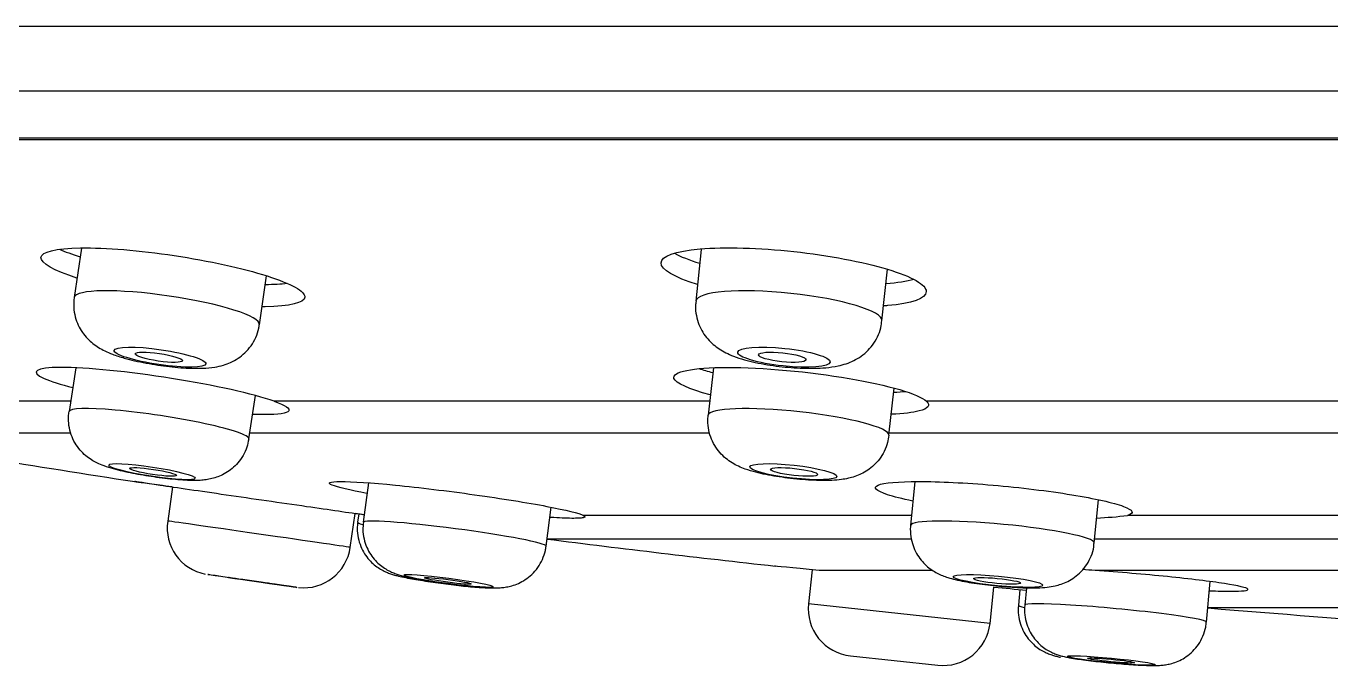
# Model space of a CAD drawing. Header units: metres. Extents: x -58 to 722, y -1100 to 345.
# Drawn here: x 209.86235 to 209.89282, y -481.29082 to -481.27587 of the extents above; entities that cross this region are included whole.
import ezdxf

# ---------------------------------------------------------------- set-up
doc = ezdxf.new("R2010")
doc.units = ezdxf.units.M
doc.header["$MEASUREMENT"] = 0
doc.layers.add('A-MOBILIARIO SANITARIO', color=124, linetype='Continuous')

msp = doc.modelspace()

# ---------------------------------------------------------------- linework, layer by layer
at = {"layer": 'A-MOBILIARIO SANITARIO', "lineweight": -2}
for p, q in [((209.8211264066929, -481.2758665631233), (210.0186771376127, -481.2758665631233)), ((209.8226369764978, -481.2773771329283), (210.0171665678076, -481.2773771329283)), ((209.8266607234886, -481.2784757291501), (210.0131428208169, -481.2784757291501)), ((209.8266607234886, -481.2785159651732), (210.0131428208169, -481.2785159651732)), ((209.8636444528601, -481.2810589326592), (209.863475620221, -481.2822075159847)), ((209.8781186447794, -481.2810862250039), (209.8779902860878, -481.2822945307345)), ((209.8823391418393, -481.2827565110265), (209.8824673131641, -481.2815499690751)), ((209.8678024508951, -481.2828435257763), (209.8679699826033, -481.2817037927979)), ((209.8635099665943, -481.2838523004572), (209.86335469387, -481.2848751744933)), ((209.8784016196924, -481.2838493685276), (209.8782788119051, -481.2849606481951)), ((209.8825013509216, -481.2854272820127), (209.8826232684445, -481.2843240582901)), ((209.8633915522423, -481.2846323664139), (209.8579740052213, -481.2846323664139)), ((209.8675548216124, -481.2855127557145), (209.8677085360247, -481.2845001472095)), ((209.8783150904048, -481.2846323664139), (209.8681421361254, -481.2846323664139)), ((209.8970309778016, -481.2846323664139), (209.8833768608343, -481.2846323664139)), ((209.8579755852447, -481.2853684484576), (209.8633730063733, -481.2853684484576)), ((209.8675767275169, -481.2853684484576), (209.8782953667634, -481.2853684484576)), ((209.8825078526322, -481.2853684484576), (209.8970900152367, -481.2853684484576)), ((209.8657733580194, -481.2866356322637), (209.865658488248, -481.287431662489)), ((209.8703464869355, -481.2865389796559), (209.8702258441387, -481.2874593508844)), ((209.8831062366372, -481.2865093917423), (209.8830085892311, -481.2875351766918)), ((209.8872969613923, -481.2879433991155), (209.887393139633, -481.2869330477333)), ((209.8699220838852, -481.2880469133184), (209.8700365929127, -481.2872533829943)), ((209.8701195633541, -481.2872669416118), (209.870094470506, -481.2874562149943)), ((209.874497064386, -481.2880192249229), (209.8746164370883, -481.2871085431128)), ((209.8830308515601, -481.2873013111646), (209.8753704581566, -481.2873013111646)), ((209.9018154237007, -481.2873013111646), (209.8880744755058, -481.2873013111646)), ((209.8745199038755, -481.2878449848567), (209.883011932623, -481.2878449848567)), ((209.8873063297273, -481.2878449848567), (209.9018028692811, -481.2878449848567)), ((209.8807094320529, -481.2885722742078), (209.880623640891, -481.2893641455132)), ((209.8835071907255, -481.288588716259), (209.8808702839095, -481.288588716259)), ((209.8985362054744, -481.288588716259), (209.8873144105171, -481.288588716259)), ((209.8899176513952, -481.2897929029209), (209.8900064423199, -481.2888465568068)), ((209.8848624446092, -481.2898233765698), (209.8849538534985, -481.2889796524045)), ((209.8855580950098, -481.2890428006762), (209.8855250856402, -481.2893946191621)), ((209.8857106085756, -481.2889904488916), (209.8856726872997, -481.2893946191621)), ((209.8848624446092, -481.2898233765698), (209.880623640891, -481.2893641455132)), ((209.889949655238, -481.2894518014813), (209.8993229948841, -481.2894518014813)), ((209.8816013508342, -481.2905794456871), (209.8836471444353, -481.290801086513))]:
    msp.add_line(p, q, dxfattribs=at)
for centre, radius, start, end in [((209.9198263128267, -480.9283185880906), 0.3623782967456346, 260.172334494787, 261.2803799064636), ((209.8868507324258, -481.2769968507208), 0.01037687101989926, 272.778967945689, 276.7726446728792), ((209.8667474027781, -481.2875932307371), 0.001098442657488928, 171.6507727279571, 258.9759749624038), ((209.9198263128267, -480.9283185880906), 0.3623782967456346, 262.8176153884222, 263.6655209105759), ((209.8688304345856, -481.2878893581868), 0.001102960476582171, 263.9938973193272, 351.7873483087393), ((209.8495110634728, -481.6383437334256), 0.3511564615184426, 84.08270617377707, 84.20693785074833), ((209.8817201459495, -481.2894829406285), 0.001102921403773871, 173.8167048271006, 263.816704827104), ((209.9198263128267, -480.9283185880906), 0.3623782967456346, 265.2706534970583, 266.0535479396219), ((209.8837659395506, -481.2897045814545), 0.001102921403773873, 263.816704827104, 353.8167048271041)]:
    msp.add_arc(centre, radius, start, end, dxfattribs=at)
for centre, major_axis, ratio, start_param, end_param in [((209.8658549927032, -481.2812277022475), (0.003082550095619491, -0.0004531104153609728), 0.1626530313193091, 3.653425568520262, 3.923139435082412), ((209.8803313647666, -481.2812277022475), (0.003098241350833349, -0.0003291271372868679), 0.1905051117156166, 3.573257512301285, 3.921451246558067), ((209.8658549927032, -481.2812277022475), (0.003082550095619491, -0.0004531104153609728), 0.1626530313193091, -0.8040049884460316, -0.5484272576143656), ((209.8803313647666, -481.2812277022475), (0.003098241350833349, -0.0003291271372868679), 0.1905051117156166, -0.8056535121440094, -0.4550744554824684), ((209.865639035558, -481.2825255208805), (0.002163415337022362, -0.0003180048958002423), 0.1626530313193088, 0.0003883332000289067, 3.141583319418686), ((209.8801647139636, -481.2825255208805), (0.00217442787571072, -0.0002309901459990967), 0.1905051117156164, 0.0003887515256107727, 3.141453295721807), ((209.8805083010855, -481.2838781742591), (0.002973582316332603, -0.0003286113076753084), 0.148540217073068, 3.764441425544401, 3.935624359553632), ((209.8805083010855, -481.2838781742591), (0.002973582316332603, -0.0003286113076753084), 0.148540217073068, -0.7683736738345015, -0.6222773189902986), ((209.8654547577412, -481.2851939651039), (-0.002100063871208457, 0.0003187906105725619), 0.1077037831954364, 3.141302639257171, 6.283185307179586), ((209.8803900814133, -481.2851939651039), (0.002111269508289613, -0.0002333169087545972), 0.1485402170730682, 0, 3.141562693531358), ((209.8723614542624, -481.2877392879037), (-0.002135610123681282, 0.0002799370192825551), 0.05975225237419442, 3.141592653589793, 6.283167844970421), ((209.8851527753117, -481.2877392879037), (0.002144186080621474, -0.0002041112118525379), 0.1073550057072757, 0.0001786540425358128, 3.141256848044382), ((209.8677902860666, -481.2877392879037), (-0.002131797818594556, 0.0003076254147015365), 0.001817791773504679, 3.141592653595639, 6.28301677324656), ((209.8722296672331, -481.2877392879037), (-0.002135196727022679, 0.0002830729094180822), 0.05643098153905089, 0, 0.3337537306218004), ((209.887647567688, -481.2895937610415), (-0.002122482047773814, 0.00019914187935136), 0.05385475109863009, 2.522616849802493e-13, 0.3663348397187631), ((209.8877951693474, -481.2895937610415), (-0.002122482047773818, 0.0001991418793513601), 0.05385475109863009, 3.141559187602027, 6.283185307179586)]:
    msp.add_ellipse(centre, major_axis=major_axis, ratio=ratio, start_param=start_param, end_param=end_param, dxfattribs=at)
for centre, major_axis, ratio in [((209.8654807743787, -481.2836021856336), (-0.001072219487549468, 0.0001576077605525613), 0.1626530313193096), ((209.8800503395337, -481.2836021856336), (-0.00107767745874297, 0.0001144820098728779), 0.1905051117156168), ((209.8654517368271, -481.2836051194343), (0.0005500870816301722, -8.085843808227295e-05), 0.1626530313193093), ((209.8800124116058, -481.2836051194343), (0.0005528872167520543, -5.873338009744233e-05), 0.1905051117156171), ((209.8652901929568, -481.2862780514814), (0.00100963449766996, -0.0001532629566081332), 0.1077037831954359), ((209.8653160221471, -481.2862842391227), (0.0005470668655710931, -8.304498853126435e-05), 0.1077037831954366), ((209.8802702787631, -481.2862780514814), (-0.001015021761324461, 0.0001121703026264632), 0.1485402170730683), ((209.8802884512043, -481.2862842391227), (-0.0005499859352426259, 6.077907996372779e-05), 0.1485402170730689), ((209.8676327627925, -481.2888309004821), (0.001040183436580437, -0.0001501018803249774), 0.001817791773420549), ((209.8676264574753, -481.2888300337642), (-0.0005455100155375496, 7.871888379368663e-05), 0.001817791773477222), ((209.8722183650496, -481.2888309004821), (0.001042043602010684, -0.0001365916824773684), 0.05975225237419565), ((209.872203046684, -481.2888300337642), (-0.0005464855539253576, 7.163364480738579e-05), 0.05975225237419402), ((209.885048861585, -481.2888309004821), (-0.00104622813033893, 9.959345109441294e-05), 0.1073550057072762), ((209.8850271788556, -481.2888300337642), (0.0005486800727314549, -5.223042700291046e-05), 0.1073550057072751), ((209.8876922897597, -481.2906902661001), (0.001024383406353545, -9.611277368944456e-05), 0.05385475109863117), ((209.8876865686952, -481.2906896529308), (-0.0005483525586850196, 5.144917913355152e-05), 0.05385475109863005)]:
    msp.add_ellipse(centre, major_axis=major_axis, ratio=ratio, dxfattribs=at)
for points, knots in [([(209.8635407721997, -481.2817554452297), (209.8629970262326, -481.2815785454565), (209.8626919757822, -481.281402621841), (209.8627072195808, -481.2811401870585), (209.8630428413504, -481.2810573816571), (209.8636244787472, -481.281049098378)], [0.7530074351451833, 0.7530074351451833, 0.7530074351451833, 0.7530074351451833, 0.875, 0.875, 1, 1, 1, 1]), ([(209.8636244787472, -481.281049098378), (209.8642061161441, -481.2810408150988), (209.8650086034019, -481.2811072440859), (209.8666163726808, -481.2813493657177), (209.8674173925054, -481.2815254580225), (209.8685427081988, -481.2818840654889), (209.8688689319782, -481.2820658592649), (209.8688528718684, -481.2823343119676), (209.8685110676734, -481.2824155748497), (209.8679145316204, -481.282424138763), (209.8678919984382, -481.2824243463337), (209.8678691307081, -481.2824244441162)], [0, 0, 0, 0, 0.125, 0.125, 0.25, 0.25, 0.375, 0.375, 0.5, 0.5, 0.5048282597664356, 0.5048282597664356, 0.5048282597664356, 0.5048282597664356]), ([(209.8780288028378, -481.2819076927092), (209.8774873501877, -481.2817380545715), (209.8771798784618, -481.2815539355098), (209.8771806230675, -481.2812451471802), (209.877510688541, -481.281124460194), (209.8780901455457, -481.2810746756724)], [0.7542485404921628, 0.7542485404921628, 0.7542485404921628, 0.7542485404921628, 0.8749999999999996, 0.8749999999999996, 1, 1, 1, 1]), ([(209.8780901455457, -481.2810746756724), (209.8786696025504, -481.2810248911509), (209.8794733696697, -481.2810479652968), (209.881089697424, -481.2812226995074), (209.8818980308618, -481.2813751237123), (209.8830397436166, -481.2817203449129), (209.8833750061461, -481.2819121587622), (209.8833737752179, -481.2822296596673), (209.8830374609232, -481.2823489532998), (209.8824375957495, -481.2824005700969), (209.8824093707592, -481.2824027837702), (209.8823806188652, -481.2824048308507)], [0, 0, 0, 0, 0.1249999999999996, 0.1249999999999996, 0.2499999999999992, 0.2499999999999992, 0.3749999999999988, 0.3749999999999988, 0.4999999999999984, 0.4999999999999984, 0.5060449670013057, 0.5060449670013057, 0.5060449670013057, 0.5060449670013057]), ([(209.8634759026181, -481.2822091496419), (209.8634677354397, -481.2822946881815), (209.8634563018606, -481.2824359244466), (209.8634938616083, -481.2826597622944), (209.863564751073, -481.2828548019592), (209.8636628586799, -481.283024774908), (209.8637797836962, -481.2831678081999), (209.8639094407879, -481.2832857873146), (209.8640481685209, -481.2833822061821), (209.8642008360219, -481.2834646857455), (209.8643934780397, -481.2835460528823), (209.8646200903055, -481.2836191785436), (209.8648866797467, -481.2836872772396), (209.8651518005573, -481.2837425056168), (209.8654274203161, -481.2837889565467), (209.865700436762, -481.2838250622301), (209.8659681127418, -481.2838505314024), (209.8662291594098, -481.283864392561), (209.8664928513673, -481.2838639042999), (209.8667280014078, -481.2838440160662), (209.8669463198565, -481.2837968412051), (209.8671317413671, -481.2837290014054), (209.8673055439475, -481.2836335509427), (209.8674692043249, -481.2835028501887), (209.8676123599725, -481.2833376035896), (209.8677207560545, -481.2831447365912), (209.8677851549866, -481.2829707682953), (209.86779386078, -481.2828736430808), (209.8677964683599, -481.2828425879478)], [0, 0, 0, 0, 0.03823687474652177, 0.07441869743697385, 0.1083405075763173, 0.1405080279353916, 0.1713309970287234, 0.2013022579062778, 0.231494048210583, 0.2638637585607335, 0.3030797745264995, 0.3597872027460913, 0.4046868254730753, 0.451382963546987, 0.4959556173232073, 0.5399633870131378, 0.5842664873752222, 0.6297561206808525, 0.6783678347513009, 0.7361459173761362, 0.7757516804987241, 0.8084906281163085, 0.8422246372114034, 0.876993779886189, 0.9127613950038287, 0.9492394595429063, 0.9861282862446016, 1, 1, 1, 1]), ([(209.8779971294099, -481.2822945298688), (209.877991000649, -481.2823335027909), (209.8779751898348, -481.2824388467869), (209.8779980676798, -481.2826305230892), (209.878057930835, -481.282838726086), (209.8781508873939, -481.2830223873692), (209.8782661601372, -481.2831786114846), (209.8783979914531, -481.2833090145005), (209.8785421139703, -481.2834163309555), (209.878700802929, -481.2835066303211), (209.8788918670911, -481.2835898863931), (209.8791152492587, -481.28366269596), (209.8793789276025, -481.2837277985864), (209.8796543626891, -481.2837796988806), (209.8799394880538, -481.2838197554051), (209.8802211190842, -481.2838473756394), (209.8804981345972, -481.2838627963267), (209.8807696234742, -481.2838651229969), (209.8810429567383, -481.2838511958716), (209.8812828083732, -481.2838180853556), (209.8814989529639, -481.2837611003424), (209.8816817197879, -481.2836871679323), (209.8818564798828, -481.2835840587237), (209.8820184665061, -481.2834469066125), (209.8821581076056, -481.2832765571165), (209.8822624235507, -481.2830799290556), (209.8823239825225, -481.2828975059584), (209.8823304653512, -481.2827939383357), (209.8823325956683, -481.2827557086541)], [0, 0, 0, 0, 0.01762319360772019, 0.05573624354507684, 0.0912932446451315, 0.1249713113710176, 0.1572839246610687, 0.1888006717710699, 0.2203972290275158, 0.2537587235129787, 0.2924703328365643, 0.3441040013407533, 0.391439549844383, 0.4404269830943487, 0.4863903918428832, 0.5314355436045357, 0.5766733240714014, 0.6229805026450785, 0.6722175424014281, 0.7294161131847426, 0.7675012485677549, 0.8021472046934417, 0.8371164742113064, 0.872644316937459, 0.908877410444524, 0.9457033794263646, 0.9828960846710761, 1, 1, 1, 1]), ([(209.8681421361254, -481.2846323664139), (209.8676717148107, -481.2844638680594), (209.8667399313341, -481.2842561265225), (209.8647628743744, -481.2839423086697), (209.8637531088898, -481.2838420214242), (209.8625726212434, -481.2838420174766), (209.8624218556109, -481.2839425346012), (209.8629228207227, -481.2841641476816), (209.8631548074468, -481.2842379851706), (209.8634451599207, -481.2843141513501)], [0, 0, 0, 0, 0.25, 0.25, 0.5, 0.5, 0.75, 0.75, 0.8536186208735926, 0.8536186208735926, 0.8536186208735926, 0.8536186208735926]), ([(209.8783277793927, -481.2844829518607), (209.8778317286811, -481.2843510825797), (209.8775182284663, -481.2842120679346), (209.8774293082326, -481.2839422433487), (209.8779155834435, -481.28384202175), (209.8795390613895, -481.2838420171508), (209.8806493619321, -481.2839424779355), (209.8824934184775, -481.2842559410866), (209.8831987677597, -481.2844643105207), (209.8833768608343, -481.2846323664139)], [0.07027325877463, 0.07027325877463, 0.07027325877463, 0.07027325877463, 0.25, 0.25, 0.5, 0.5, 0.75, 0.75, 1, 1, 1, 1]), ([(209.8681421361254, -481.2846323664139), (209.8684097730496, -481.2847250977378), (209.8685288377417, -481.2848046154995), (209.8684493626266, -481.2849153613458), (209.868245957055, -481.28494600066), (209.8678335860724, -481.2849460460134), (209.8677448180223, -481.2849442624217), (209.8676492978615, -481.2849407437007)], [0, 0, 0, 0, 0.25, 0.25, 0.5, 0.5, 0.5612142744733442, 0.5612142744733442, 0.5612142744733442, 0.5612142744733442]), ([(209.8833768608343, -481.2846323664139), (209.8834786072728, -481.2847250977378), (209.8834173600218, -481.2848046154995), (209.883059886375, -481.2848986828551), (209.882837401152, -481.2849252994398), (209.8825612815997, -481.2849378353777)], [0, 0, 0, 0, 0.25, 0.25, 0.4246992495664392, 0.4246992495664392, 0.4246992495664392, 0.4246992495664392]), ([(209.8675504056175, -481.2855137823599), (209.8675385573164, -481.2855833482693), (209.867515295905, -481.2857102492108), (209.8674253080734, -481.2859033050941), (209.8673063213589, -481.2860718531107), (209.8671680992413, -481.2862076690587), (209.867020580577, -481.2863112217265), (209.8668708494528, -481.2863855698993), (209.8667250341743, -481.2864347470491), (209.8665853164104, -481.2864644030324), (209.866444408685, -481.2864805958785), (209.8662771635609, -481.2864869098608), (209.8660796166483, -481.2864814708994), (209.8658410988581, -481.2864640757477), (209.8655945955692, -481.2864380209886), (209.8653373614216, -481.2864037937542), (209.8650835365407, -481.2863637085533), (209.8648376987962, -481.2863186105477), (209.8646042506812, -481.2862689748392), (209.8643807817244, -481.2862128024196), (209.8641912097358, -481.2861539412989), (209.8640241877008, -481.2860853812848), (209.8638774480461, -481.2860049863654), (209.8637402150898, -481.2859055546497), (209.8636068673687, -481.2857739604263), (209.8634891643663, -481.285609562278), (209.8633989597898, -481.2854158174308), (209.8633462395311, -481.2852035576533), (209.8633377489417, -481.2850148338285), (209.8633498237378, -481.2849132778037), (209.86335469387, -481.2848751744933)], [0, 0, 0, 0, 0.03192820937034109, 0.06872848510047422, 0.1029211383999524, 0.1349684493786791, 0.1651064846744716, 0.1934804240581071, 0.2203018162186351, 0.2465000938794431, 0.2746063000610276, 0.3094894417661774, 0.3593700445385549, 0.4021310050506182, 0.4467647287542206, 0.48932205220485, 0.5312771738894222, 0.5733677080683552, 0.6162043516148515, 0.6611187912823238, 0.71217964026236, 0.7501825682802159, 0.7782692249137315, 0.8078126751961168, 0.8396333542688106, 0.8735114406424719, 0.9090429085492421, 0.9456373020417164, 0.9826186924815938, 1, 1, 1, 1]), ([(209.8802716081619, -481.2864430972805), (209.8802213747321, -481.2864374510233), (209.8800968507337, -481.2864232517172), (209.8798721629412, -481.2863910902069), (209.8796229626666, -481.2863460581978), (209.8793780058922, -481.2862901911211), (209.8791717942345, -481.2862287043388), (209.8789927549929, -481.2861569190385), (209.8788394043603, -481.2860762554512), (209.8786900349717, -481.2859712151067), (209.878548338826, -481.2858343716291), (209.8784258575549, -481.2856662492963), (209.8783319134303, -481.285469544976), (209.8782792282025, -481.2852554004082), (209.8782632874857, -481.2850762576617), (209.8782796334302, -481.2849853815256), (209.8782841977901, -481.2849606495045)], [0, 0, 0, 0, 0.04539866857842111, 0.1323535111622622, 0.2208164656179654, 0.3135614124060142, 0.418225020210681, 0.4896100286995627, 0.5533609684871934, 0.6186380618018615, 0.685739253367967, 0.7558283914286922, 0.8282781515327855, 0.9023112329618679, 0.9772137688766988, 1, 1, 1, 1]), ([(209.8824955967307, -481.2854277558724), (209.88248888638, -481.2854894472616), (209.8824742247932, -481.2856116218616), (209.8823975780219, -481.2858049510472), (209.8822874626783, -481.2859837218396), (209.8821547448134, -481.2861309137695), (209.8820094564243, -481.2862464462006), (209.881857849066, -481.2863332011888), (209.8817044501217, -481.2863950594355), (209.8815484081357, -481.2864374635015), (209.8813732370793, -481.2864668788603), (209.8811718988496, -481.2864831157169), (209.8809376510985, -481.2864864984032), (209.8806869303948, -481.2864782903479), (209.8804574839683, -481.2864620674526), (209.8803263836989, -481.2864487556413), (209.8802716081619, -481.2864430972805)], [0, 0, 0, 0, 0.05697300789666977, 0.1328599222684168, 0.2035632452086038, 0.270195086697364, 0.3335036442227259, 0.3941667952443028, 0.4534905725019603, 0.51463190606455, 0.5836838677630357, 0.6765299190525825, 0.7713858332530813, 0.858746583820432, 0.9498334275100103, 1, 1, 1, 1]), ([(209.8648844146785, -481.2865076427624), (209.8648844142942, -481.2865076418333), (209.864884416577, -481.2865076412907), (209.8648858166628, -481.2865075972282), (209.8651000380248, -481.2865383908298), (209.8658604745316, -481.2866481868882), (209.8664149072735, -481.2867283756153), (209.8676315459974, -481.2869045243158), (209.8683047283434, -481.287002072928), (209.8694322931643, -481.2871656074112), (209.869904950878, -481.2872342251043), (209.8702487474079, -481.287284213055)], [0.4995563443313401, 0.4995563443313401, 0.4995563443313401, 0.4995563443313401, 0.5, 0.5, 0.625, 0.625, 0.75, 0.75, 0.875, 0.875, 0.9866622947035572, 0.9866622947035572, 0.9866622947035572, 0.9866622947035572]), ([(209.8657664337635, -481.2866362711672), (209.8656599474388, -481.2866208003035), (209.8655614485219, -481.2866064836984), (209.8651219623678, -481.2865425712873), (209.8649156044851, -481.2865124428099), (209.864887676749, -481.2865081683147)], [0.3456001122951518, 0.3456001122951518, 0.3456001122951518, 0.3456001122951518, 0.375, 0.375, 0.4906081125760918, 0.4906081125760918, 0.4906081125760918, 0.4906081125760918]), ([(209.870313026219, -481.2867881966646), (209.8699107003079, -481.2867111865058), (209.8696252305367, -481.2866426045018), (209.8693670839093, -481.2865384000757), (209.8694377871061, -481.2865076720905), (209.869961837639, -481.2865076101297), (209.8704206730125, -481.2865384203917), (209.8715323623236, -481.2866482512322), (209.8721972199302, -481.2867284641653), (209.8734557846033, -481.2869046226909), (209.8740615013797, -481.2870022006132), (209.8749678648467, -481.2871749170979), (209.8752740912283, -481.2872509754765), (209.8753704581566, -481.2873013111646)], [0.2635980646259986, 0.2635980646259986, 0.2635980646259986, 0.2635980646259986, 0.375, 0.375, 0.5, 0.5, 0.625, 0.625, 0.75, 0.75, 0.875, 0.875, 1, 1, 1, 1]), ([(209.8830574932916, -481.2869636388008), (209.8828149109357, -481.2869140658223), (209.8826137868202, -481.2868640408472), (209.8821984009596, -481.286728429219), (209.8821200951372, -481.2866483503051), (209.8823789813863, -481.2865384505542), (209.8827193909826, -481.2865076346122), (209.8836735916173, -481.2865076475611), (209.8842974413849, -481.2865384465125), (209.8855689914454, -481.2866484225333), (209.8862270966473, -481.2867283784043), (209.8873122104208, -481.2869049620652), (209.8877429989386, -481.2870019460634), (209.8882097129404, -481.2871753169577), (209.8882453169494, -481.2872507027204), (209.8880744755058, -481.2873013111646)], [0.1828009984106596, 0.1828009984106596, 0.1828009984106596, 0.1828009984106596, 0.25, 0.25, 0.375, 0.375, 0.5, 0.5, 0.625, 0.625, 0.75, 0.75, 0.875, 0.875, 1, 1, 1, 1]), ([(209.8753704581566, -481.2873013111646), (209.8754143218974, -481.2873232087828), (209.8754163049964, -481.2873398888905), (209.8753577653637, -481.2873570663906), (209.8753276134338, -481.2873614356336), (209.8752482575075, -481.2873672010778), (209.8751989419177, -481.2873686520949), (209.875081041623, -481.2873686857562), (209.8750117687667, -481.2873672375238), (209.8748567195674, -481.2873614668855), (209.8747711628693, -481.2873571765714), (209.8746501826559, -481.2873498503033), (209.8746218873115, -481.2873480576918), (209.8745928902224, -481.2873461439796)], [0, 0, 0, 0, 0.2500000000000028, 0.2500000000000028, 0.3750000000000031, 0.3750000000000031, 0.5000000000000033, 0.5000000000000033, 0.6250000000000036, 0.6250000000000036, 0.7500000000000038, 0.7500000000000038, 0.786878152813807, 0.786878152813807, 0.786878152813807, 0.786878152813807]), ([(209.8701009048921, -481.2874575490135), (209.870092806188, -481.2875104731128), (209.8700764511626, -481.2876249434977), (209.8701007668188, -481.2878226464239), (209.8701608487012, -481.2880212040673), (209.8702503665809, -481.2881936800215), (209.8703585798924, -481.2883372867259), (209.8704775801419, -481.2884526968348), (209.8705987268822, -481.2885408760768), (209.8707139774938, -481.2886046605529), (209.8708187648355, -481.2886494910391), (209.8709155274064, -481.2886823154097), (209.8710278094764, -481.2887133879933), (209.871167120355, -481.2887448793825), (209.8713511917617, -481.2887803761555), (209.8715612308182, -481.2888163116199), (209.8717912096752, -481.2888519456882), (209.8720354910946, -481.2888864139518), (209.8722798435143, -481.2889177811547), (209.8725162895691, -481.2889450410971), (209.8727374297439, -481.288967242716), (209.8729395486046, -481.2889836366807), (209.8730994534725, -481.288991975114), (209.8732019355522, -481.2889928457901), (209.8732523876256, -481.2889912360719), (209.8732586466265, -481.2889910018376)], [0, 0, 0, 0, 0.02349609922210449, 0.05957800852766085, 0.09289758530699169, 0.1239284997612719, 0.1528522813757374, 0.1796905435808935, 0.2043133314911085, 0.2264498876992537, 0.2465632218392178, 0.2675063149580981, 0.2929722250263909, 0.3343072255182128, 0.3749433510523537, 0.4134702948606155, 0.4538666987955947, 0.4934051772960372, 0.5326894582802525, 0.5720552461854371, 0.6118109038343945, 0.6525960770872546, 0.6961790253271043, 0.7273768182209435, 0.731734212345321, 0.731734212345321, 0.731734212345321, 0.731734212345321]), ([(209.870231268084, -481.2874606996806), (209.8702231224738, -481.2875227719088), (209.8702085727758, -481.2876444516992), (209.8702374259228, -481.2878484106216), (209.8703015014629, -481.2880441658628), (209.8703936907038, -481.2882135617342), (209.8705037384682, -481.2883540904402), (209.8706236473377, -481.2884664769903), (209.8707448035564, -481.2885518641381), (209.8708595654791, -481.2886134755904), (209.870964299757, -481.2886570848993), (209.8710639615897, -481.2886900942855), (209.871190250194, -481.2887242066341), (209.8713482540931, -481.2887585961094), (209.8715601722828, -481.2887979183692), (209.8717846118884, -481.2888348386732), (209.8720274439635, -481.2888708402388), (209.8722736570762, -481.2889039047087), (209.8725165205264, -481.2889332539817), (209.8727482971026, -481.2889579069185), (209.8729627246499, -481.2889770404925), (209.8731608742308, -481.2889898860186), (209.8733105580444, -481.288994020174), (209.873445995007, -481.288988859442), (209.8735675268437, -481.2889747428603), (209.8737038508473, -481.2889445142341), (209.8738546123665, -481.2888899542817), (209.8740138655031, -481.2888029212273), (209.8741689596555, -481.2886800489076), (209.8743075123222, -481.2885205358503), (209.874415993119, -481.2883320907662), (209.8744752562334, -481.2881549558384), (209.8744914563405, -481.2880555874862), (209.874497064386, -481.2880192249229)], [0, 0, 0, 0, 0.02751679494434726, 0.06333408787823237, 0.09646106245448872, 0.1273331654758865, 0.1561144830176594, 0.1828178069299958, 0.207304150368576, 0.229362117588912, 0.2498089740203452, 0.2717940093859678, 0.2994918713383605, 0.3485758447853022, 0.3885573088771962, 0.4304947037964974, 0.4706587500742705, 0.5102263019171932, 0.5497049200145631, 0.5893817817938336, 0.6297043693532748, 0.6716647408522357, 0.7188492766287109, 0.7448134769425019, 0.7673280189063272, 0.7903741099835626, 0.8171203237196396, 0.8465288191754975, 0.878563855203583, 0.9126871722001322, 0.9480335153077253, 0.9838280753997214, 1, 1, 1, 1]), ([(209.8830112813459, -481.2875332956462), (209.8830093857346, -481.2875435048621), (209.8829943743686, -481.2876251900212), (209.8830084004034, -481.2877930269366), (209.8830568668733, -481.2880037216419), (209.8831412789807, -481.2881896277123), (209.8832478277917, -481.288346192001), (209.8833693254538, -481.2884743413308), (209.8834977248794, -481.2885750777986), (209.883627000795, -481.2886517355057), (209.8837552551709, -481.288709873429), (209.8838938071141, -481.2887584472297), (209.884057881272, -481.2888028084488), (209.884257429476, -481.2888447384394), (209.8844909843577, -481.2888840346255), (209.8847391696231, -481.2889180675115), (209.8849993228887, -481.2889468865884), (209.8852575392899, -481.2889692805798), (209.8855087161527, -481.288984864833), (209.8857485227055, -481.2889930139707), (209.8859802080387, -481.2889923221512), (209.8861803431511, -481.2889806410328), (209.8863610916194, -481.2889535274506), (209.8865246666938, -481.2889093752112), (209.8866818078449, -481.2888447852819), (209.8868431888829, -481.2887474230018), (209.8869964414445, -481.2886143746292), (209.8871300166668, -481.2884464380945), (209.8872289258583, -481.2882513747005), (209.8872853950826, -481.2880744181878), (209.8872895233986, -481.2879759144047), (209.8872907085242, -481.2879427891603)], [0, 0, 0, 0, 0.004634240051680446, 0.04309234867349879, 0.07857369871850786, 0.1116532418475968, 0.1427097483211429, 0.1719350115034037, 0.1994749353246478, 0.2256565942798202, 0.2518995778849529, 0.2810550363427792, 0.3198496036884519, 0.365830106655315, 0.4079345119822319, 0.4518882567328162, 0.4941667019470751, 0.535977505319917, 0.5779639899069142, 0.6207399945024143, 0.6656358839792574, 0.7167954290099356, 0.7553084247200328, 0.7827913844906859, 0.8121487102298763, 0.843707710817087, 0.8772571308428601, 0.9123911431926771, 0.948532735894374, 0.9852083435242148, 1, 1, 1, 1]), ([(209.8808702839095, -481.288588716259), (209.8802167254734, -481.288521869913), (209.8798335489992, -481.2884828824504), (209.8798303626228, -481.2884828990903), (209.8798303559894, -481.2884828998542), (209.8798303561093, -481.2884829013111)], [0, 0, 0, 0, 0.5, 0.5, 0.502110723745996, 0.502110723745996, 0.502110723745996, 0.502110723745996]), ([(209.8899904316379, -481.2890612408061), (209.8901775511564, -481.2890683129304), (209.8903402102172, -481.289071972411), (209.8907623181443, -481.2890719877679), (209.8909074363877, -481.2890541864771), (209.8908590338677, -481.2889907460589), (209.8906681261743, -481.2889450864105), (209.8900029986179, -481.2888414742097), (209.8895378695619, -481.2887848478861), (209.8884742642915, -481.2886778897136), (209.8878758721885, -481.2886277439493), (209.8873144105171, -481.288588716259)], [0.4425576232144185, 0.4425576232144185, 0.4425576232144185, 0.4425576232144185, 0.5000000000000003, 0.5000000000000003, 0.6250000000000003, 0.6250000000000003, 0.7500000000000002, 0.7500000000000002, 0.8750000000000001, 0.8750000000000001, 1, 1, 1, 1]), ([(209.8855250856402, -481.2893946191621), (209.8855216049009, -481.2894799833413), (209.8855179957033, -481.2896198707636), (209.8855668557006, -481.2898375982053), (209.8856464360499, -481.2900232191222), (209.8857499873472, -481.2901810323513), (209.8858681767879, -481.2903094507577), (209.8859928732657, -481.2904096748501), (209.8861154936063, -481.2904834757721), (209.8862287809752, -481.2905347957849), (209.8863299565279, -481.2905697794545), (209.8864215952885, -481.2905945379031), (209.8864798610106, -481.2906073341204), (209.8865115124067, -481.2906137350078)], [0, 0, 0, 0, 0.03781837523075714, 0.07307980023606155, 0.1057706672809302, 0.1362392028424877, 0.1645953076940854, 0.1908040182068393, 0.2146567769853765, 0.2358893329438037, 0.2555524550685489, 0.2770397538117033, 0.3017517373679438, 0.3017517373679438, 0.3017517373679438, 0.3017517373679438]), ([(209.8856726872997, -481.2893946191621), (209.8856692065604, -481.2894799833413), (209.8856655973628, -481.2896198707636), (209.8857144573601, -481.2898375982053), (209.8857940377094, -481.2900232191222), (209.8858975890067, -481.2901810323513), (209.8860157784474, -481.2903094507577), (209.8861404749252, -481.2904096748501), (209.8862630952658, -481.2904834757721), (209.8863763826347, -481.2905347957849), (209.8864775581874, -481.2905697794545), (209.8865736343433, -481.2905957367738), (209.8866925626246, -481.2906213944076), (209.886844558499, -481.290647407628), (209.8870477828808, -481.2906764261529), (209.8872689773041, -481.2907038237885), (209.8875088421963, -481.2907300179373), (209.8877523186619, -481.2907535404078), (209.8879922211435, -481.2907738015907), (209.8882204683126, -481.2907900767771), (209.8884304155311, -481.2908017651993), (209.8886227778253, -481.2908081221047), (209.8887668155003, -481.2908078948452), (209.8888985431173, -481.2907992613436), (209.8890185831922, -481.2907817542864), (209.8891511653782, -481.2907483653634), (209.8892976103243, -481.2906908742562), (209.8894525204598, -481.29060114558), (209.8896031084313, -481.2904759958682), (209.8897377499634, -481.2903144555417), (209.8898405536146, -481.2901237134011), (209.8899023953348, -481.2899408549318), (209.8899086354642, -481.2898348882625), (209.8899108041909, -481.2897922527293)], [0, 0, 0, 0, 0.03781966803329249, 0.07308229843304781, 0.1057742829991092, 0.1362438601125521, 0.1646009343036313, 0.1908105407482496, 0.214664114921599, 0.2358973967044969, 0.2555611910033917, 0.2770492242792789, 0.3049513964683433, 0.3505402467488873, 0.3900756581872999, 0.431543660432566, 0.4713493961646134, 0.5105992983720327, 0.5497688213814714, 0.589126510963232, 0.6290968672618518, 0.6706318719582401, 0.7172626842726987, 0.7435081740414229, 0.7652935311066688, 0.7877463249122179, 0.8142029403460693, 0.8432933023281395, 0.8752354912158956, 0.9094268669717028, 0.9449338280560878, 0.9811017032716882, 1, 1, 1, 1])]:
    msp.add_open_spline(points, degree=3, knots=knots, dxfattribs=at)
for points in [[(209.8702561674598, -481.2872866713556), (209.8701881916975, -481.287276858267), (209.8701152127015, -481.2872663186117), (209.8700376948063, -481.2872551195173)], [(209.8873144105171, -481.288588716259), (209.8872162778059, -481.2885809986902), (209.8871192587485, -481.2885736450748), (209.8870237419783, -481.2885666751314)]]:
    msp.add_open_spline(points, degree=3, dxfattribs=at)

doc.saveas('drawing.dxf')
